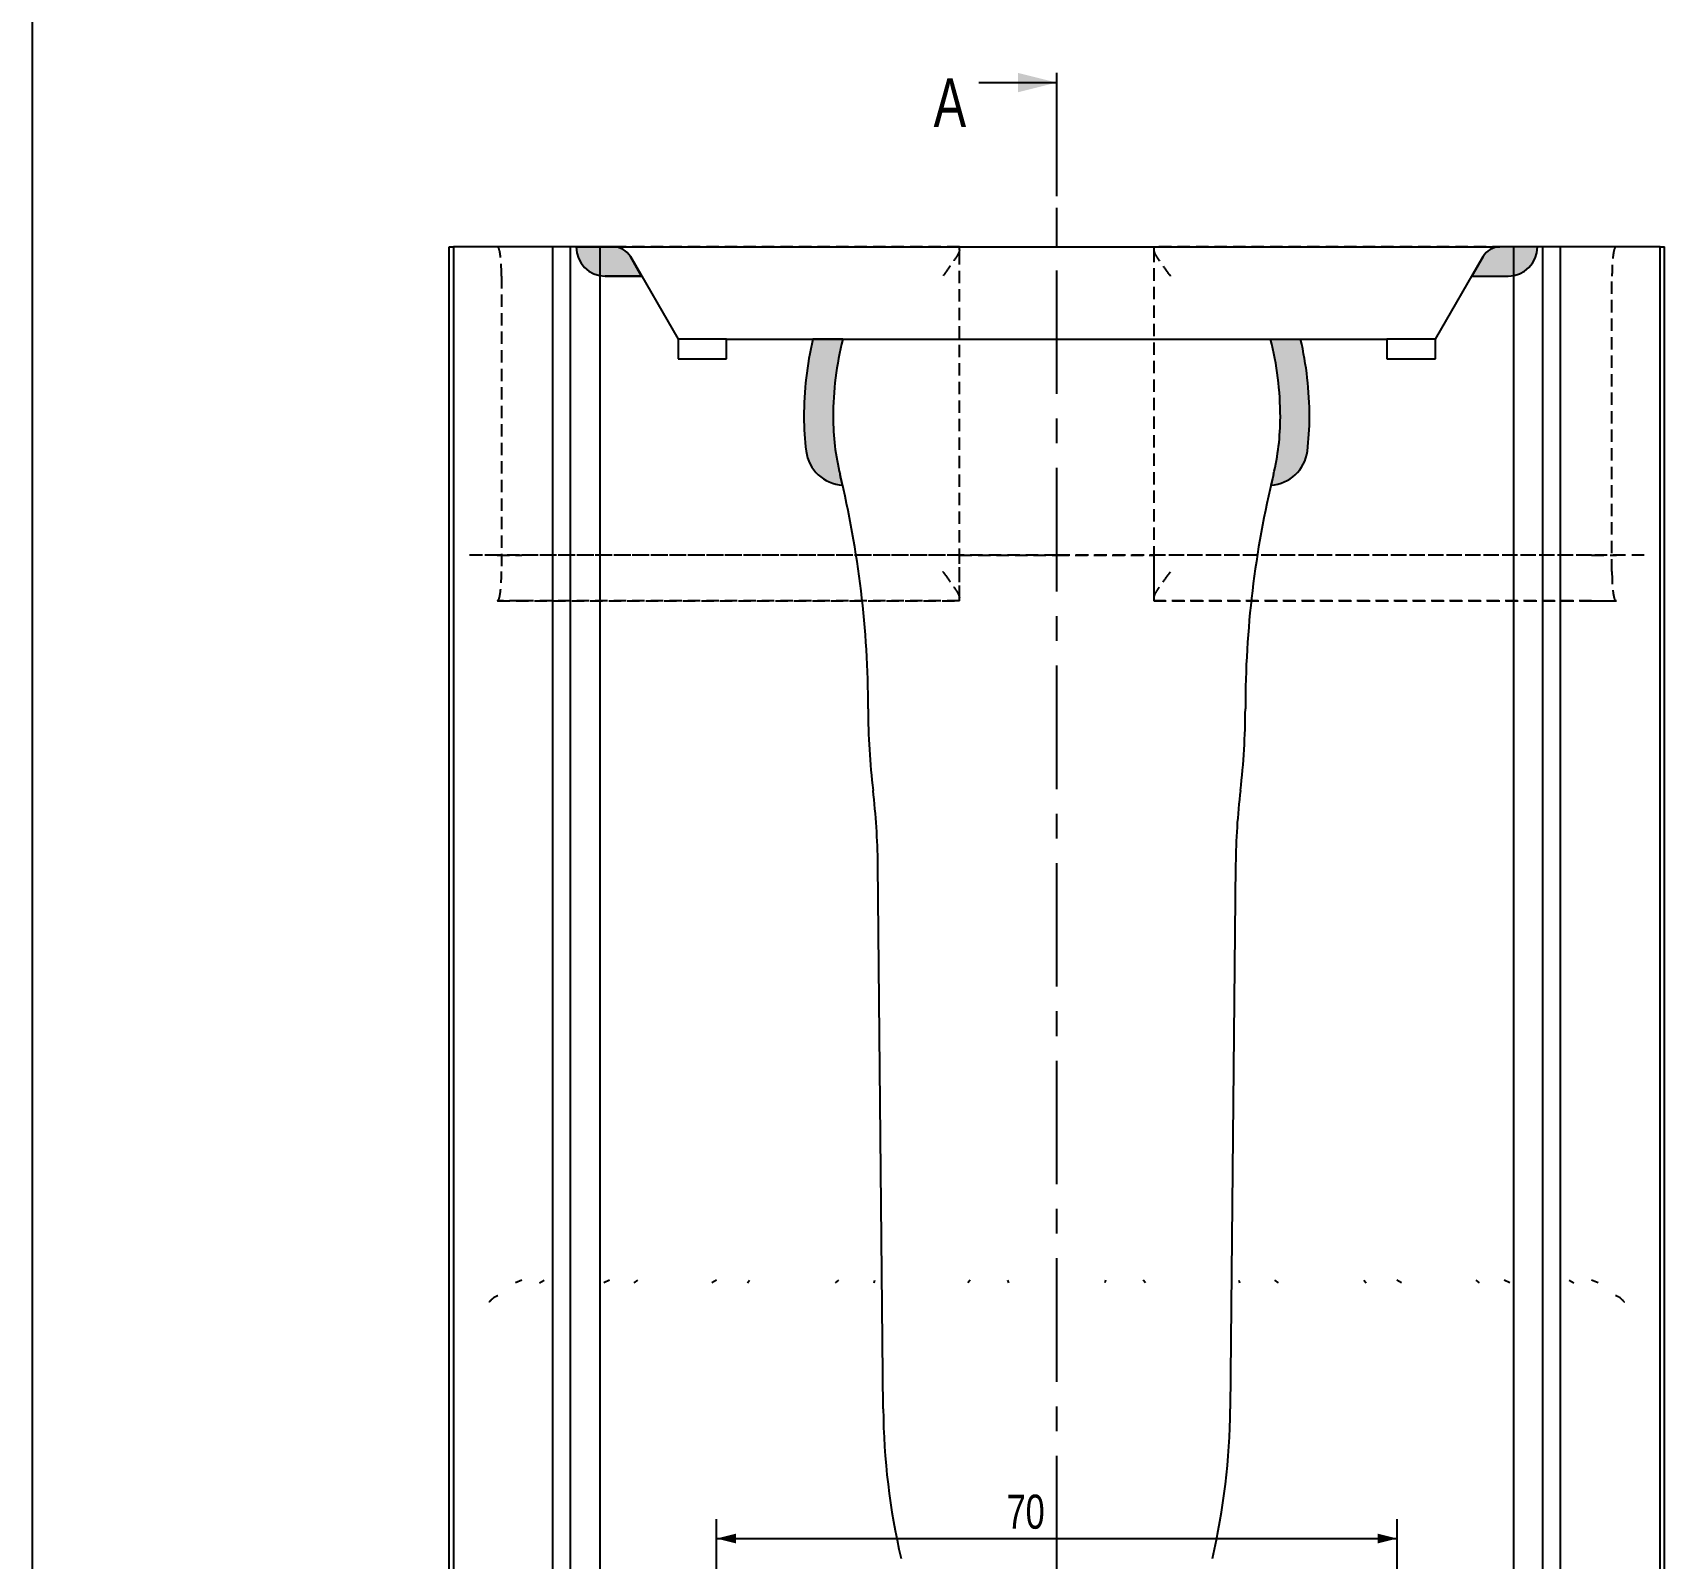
# Model space of a CAD drawing. Header units: millimetres. Extents: x 8 to 832, y 8 to 586.
# Drawn here: x 8 to 175.8, y 272.2 to 429.1 of the extents above; entities that cross this region are included whole.
import ezdxf

# ---------------------------------------------------------------- set-up
doc = ezdxf.new("R2010")
doc.units = ezdxf.units.MM
doc.header["$PDSIZE"] = -1
doc.linetypes.add('CENTERX2', pattern=[20.32, 12.7, -2.54, 2.54, -2.54])
doc.linetypes.add('HIDDEN', pattern=[1.905, 1.27, -0.635])
for name, color, linetype in [('CENTERLINE', 4, 'CENTERX2'), ('DIMENSIONS', 2, 'Continuous'), ('HATCH', 3, 'Continuous'), ('HIDDEN', 3, 'HIDDEN')]:
    doc.layers.add(name, color=color, linetype=linetype)
doc.layers.add('OUTLINE', color=7, linetype='Continuous', lineweight=25)
doc.styles.add('SLDTEXTSTYLE0', font='TXT', dxfattribs={"width": 0.75})
doc.dimstyles.new('SLDDIMSTYLE2', dxfattribs={"dimtxt": 3.5, "dimasz": 2, "dimexe": 0, "dimexo": 0.0625, "dimgap": 0.875, "dimtad": 1, "dimrnd": 1e-09, "dimzin": 12, "dimdsep": 46, "dimtxsty": 'SLDTEXTSTYLE0', "dimsah": 1, "dimcen": 0.09, "dimadec": 0, "dimazin": 3, "dimtfac": 1, "dimtofl": 0, "dimtmove": 0, "dimatfit": 3, "dimfxl": 0, "dimfrac": 2, "dimtolj": 1, "dimtzin": 12, "dimarcsym": 0})

# ---------------------------------------------------------------- blocks, each defined once
blk = doc.blocks.new('_D_2')
at = {"layer": 'DIMENSIONS'}
for p, q in [((78.34, 238.57), (78.34, 276.23)), ((148.34, 238.57), (148.34, 276.23)), ((78.34, 274.23), (148.34, 274.23))]:
    blk.add_line(p, q, dxfattribs=at)
for points in [[(78.34, 274.23), (80.34, 273.73), (80.34, 274.73)], [(148.34, 274.23), (146.34, 274.73), (146.34, 273.73)]]:
    blk.add_solid(points, dxfattribs=at)
at = {"layer": 'DIMENSIONS', "insert": (108.19, 278.74), "char_height": 3.5, "attachment_point": 1, "style": 'SLDTEXTSTYLE0'}
blk.add_mtext('70', dxfattribs=at)

msp = doc.modelspace()

# ---------------------------------------------------------------- hatches: boundary and pattern name
at = {"layer": 'HATCH'}
h = msp.add_hatch(color=256, dxfattribs=at)
edge = h.paths.add_edge_path(flags=0)
edge.add_arc((67.74557, 405.06771), 2, 30, 90)
edge.add_line((67.74557, 407.06771), (63.90027, 407.06771))
edge.add_arc((66.90027, 407.06771), 3, 180, 270)
edge.add_line((66.90027, 404.06771), (70.63232, 404.06771))
edge.add_line((70.63232, 404.06771), (69.47762, 406.06771))
h = msp.add_hatch(color=256, dxfattribs=at)
edge = h.paths.add_edge_path(flags=0)
edge.add_arc((158.92463, 405.06771), 2, 90, 150)
edge.add_line((157.19257, 406.06771), (156.03787, 404.06771))
edge.add_line((156.03787, 404.06771), (159.76993, 404.06771))
edge.add_arc((159.76993, 407.06771), 3, 270, 360)
edge.add_line((162.76993, 407.06771), (158.92463, 407.06771))
h = msp.add_hatch(color=256, dxfattribs=at)
edge = h.paths.add_edge_path(flags=0)
edge.add_arc((115.3351, 389.56771), 28, 180, 187.1954939)
edge.add_arc((91.52411, 386.56159), 4, 187.1954939, 266.8288649)
edge.add_arc((-7.8649, 359.56771), 101.8, 13.0577599, 13.6855468)
edge.add_arc((115.3351, 389.56771), 25, 180, 193.6855468, ccw=False)
edge.add_arc((122.8351, 389.56771), 32.5, 165.7499673, 180, ccw=False)
edge.add_line((91.3351, 397.56771), (88.24825, 397.56771))
edge.add_arc((122.8351, 389.56771), 35.5, 166.9764155, 180)
h = msp.add_hatch(color=256, dxfattribs=at)
edge = h.paths.add_edge_path(flags=0)
edge.add_arc((111.3351, 389.56771), 28, 352.8045061, 360)
edge.add_arc((103.8351, 389.56771), 35.5, 0, 13.0235845)
edge.add_line((138.42194, 397.56771), (135.3351, 397.56771))
edge.add_arc((103.8351, 389.56771), 32.5, 0, 14.2500327, ccw=False)
edge.add_arc((111.3351, 389.56771), 25, 346.3144532, 360, ccw=False)
edge.add_arc((234.5351, 359.56771), 101.8, 166.3144532, 166.9422401)
edge.add_arc((135.14609, 386.56159), 4, 273.1711351, 352.8045061)

# ---------------------------------------------------------------- linework, layer by layer
at = {"layer": 'CENTERLINE'}
for p, q in [((113.3351, 168.43197), (113.3351, 425.96485)), ((113.3351, 407.06771), (113.3351, 411.09317))]:
    msp.add_line(p, q, dxfattribs=at)
at = {"layer": 'CENTERLINE', "linetype": 'Continuous'}
msp.add_line((105.3351, 423.96485), (113.3351, 423.96485), dxfattribs=at)
at = {"layer": 'CENTERLINE'}
msp.add_solid([(113.3351, 423.96485), (109.3351, 424.96485), (109.3351, 422.96485)], dxfattribs=at)
at = {"layer": 'HIDDEN'}
for p, q in [((103.3351, 407.06771), (55.82552, 407.06771)), ((103.3351, 370.96609), (103.3351, 406.76934)), ((170.84468, 407.06771), (123.3351, 407.06771)), ((123.3351, 406.76934), (123.3351, 370.96609)), ((56.22425, 404.06771), (56.22425, 373.66771)), ((170.44595, 373.66771), (170.44595, 404.06771)), ((113.3351, 375.36771), (52.92147, 375.36771)), ((55.77123, 375.36771), (52.92147, 375.36771)), ((55.77123, 375.36771), (58.3241, 375.36771)), ((103.3351, 375.36771), (58.3241, 375.36771)), ((103.3351, 370.66772), (103.3351, 375.36771)), ((103.3351, 375.36771), (113.3351, 375.36771)), ((173.74872, 375.36771), (113.3351, 375.36771)), ((113.3351, 375.36771), (123.3351, 375.36771)), ((123.3351, 375.36771), (123.3351, 370.66772)), ((168.3461, 375.36771), (123.3351, 375.36771)), ((168.3461, 375.36771), (170.89897, 375.36771)), ((173.74872, 375.36771), (170.89897, 375.36771)), ((58.3241, 370.66772), (55.76552, 370.66772)), ((55.82552, 370.66772), (55.77123, 370.66772)), ((55.82552, 370.66772), (103.3351, 370.66772)), ((103.3351, 370.66772), (58.3241, 370.66772)), ((168.3461, 370.66772), (123.3351, 370.66772)), ((123.3351, 370.66772), (170.84468, 370.66772)), ((168.3461, 370.66772), (170.90468, 370.66772)), ((170.89897, 370.66772), (170.84468, 370.66772)), ((58.31748, 300.79195), (57.65521, 300.54306)), ((60.13216, 300.54306), (60.61725, 300.79195)), ((67.32778, 300.79195), (66.74128, 300.54306)), ((69.87292, 300.54306), (70.2354, 300.79195)), ((78.34881, 300.79195), (77.86372, 300.54306)), ((81.51319, 300.54306), (81.73721, 300.79195)), ((90.89891, 300.79195), (90.53643, 300.54306)), ((94.54422, 300.54306), (94.62, 300.79195)), ((104.42958, 300.79195), (104.20555, 300.54306)), ((108.39651, 300.54306), (108.32073, 300.79195)), ((118.34946, 300.79195), (118.27368, 300.54306)), ((122.46464, 300.54306), (122.24062, 300.79195)), ((132.05019, 300.79195), (132.12597, 300.54306)), ((136.13376, 300.54306), (135.77129, 300.79195)), ((144.93298, 300.79195), (145.15701, 300.54306)), ((148.80647, 300.54306), (148.32139, 300.79195)), ((156.4348, 300.79195), (156.79727, 300.54306)), ((159.92892, 300.54306), (159.34242, 300.79195)), ((166.05295, 300.79195), (166.53804, 300.54306)), ((169.01499, 300.54306), (168.35271, 300.79195))]:
    msp.add_line(p, q, dxfattribs=at)
for points, knots in [([(56.22425, 404.06771), (56.22391, 404.15995), (56.2227, 404.49133), (56.20469, 405.10486), (56.15272, 405.88178), (56.0527, 406.63595), (55.93559, 407.01809), (55.85325, 407.05521), (55.82552, 407.06771)], [0, 0, 0, 0, 0.04608614, 0.16557164, 0.316002901, 0.527633449, 0.840916172, 1, 1, 1, 1]), ([(103.3351, 406.76934), (103.31553, 406.6706), (103.27128, 406.44728), (102.92888, 405.88794), (102.36156, 405.0833), (101.88148, 404.42928), (101.62811, 404.07069), (101.62601, 404.06771)], [0, 0, 0, 0, 0.160338827, 0.362628592, 0.64738194, 0.997076787, 1, 1, 1, 1]), ([(103.3351, 406.76934), (103.3351, 406.8547), (103.3351, 407.02823), (103.3351, 407.05441), (103.3351, 407.06771)], [0, 0, 0, 0, 0.491895287, 1, 1, 1, 1]), ([(123.3351, 407.06771), (123.3351, 407.03818), (123.3351, 406.99899), (123.3351, 406.81471), (123.3351, 406.76934)], [0, 0, 0, 0, 0.753797238, 1, 1, 1, 1]), ([(125.04419, 404.06771), (125.04209, 404.07069), (124.78869, 404.42926), (124.30865, 405.0833), (123.74132, 405.88794), (123.39891, 406.44728), (123.35466, 406.6706), (123.3351, 406.76934)], [0, 0, 0, 0, 0.002923356, 0.352618173, 0.637371366, 0.839661114, 1, 1, 1, 1]), ([(170.84468, 407.06771), (170.79113, 407.02471), (170.69408, 406.94678), (170.57361, 406.35759), (170.49718, 405.62691), (170.45388, 404.85646), (170.44854, 404.32546), (170.44595, 404.06771)], [0, 0, 0, 0, 0.306233172, 0.555020642, 0.735761449, 0.871741701, 1, 1, 1, 1]), ([(55.82552, 370.66772), (55.87907, 370.71072), (55.97612, 370.78865), (56.09658, 371.37784), (56.17302, 372.10852), (56.21632, 372.87897), (56.22166, 373.40997), (56.22425, 373.66771)], [0, 0, 0, 0, 0.3062331786, 0.5550206047, 0.7357614157, 0.8717416986, 1, 1, 1, 1]), ([(101.62601, 373.66771), (101.62811, 373.66474), (101.88148, 373.30615), (102.36156, 372.65214), (102.92887, 371.84749), (103.27128, 371.28815), (103.31553, 371.06483), (103.3351, 370.96609)], [0, 0, 0, 0, 0.002923215, 0.352617471, 0.637372509, 0.839661075, 1, 1, 1, 1]), ([(123.3351, 370.96609), (123.35466, 371.06483), (123.39891, 371.28815), (123.74132, 371.84749), (124.30864, 372.65213), (124.78869, 373.30617), (125.04209, 373.66474), (125.04419, 373.66771)], [0, 0, 0, 0, 0.160338984, 0.362627533, 0.647382416, 0.997076643, 1, 1, 1, 1]), ([(170.44595, 373.66771), (170.44628, 373.57547), (170.44749, 373.24409), (170.46551, 372.63057), (170.51748, 371.85365), (170.61749, 371.09948), (170.73459, 370.71734), (170.81694, 370.68022), (170.84468, 370.66772)], [0, 0, 0, 0, 0.046086752, 0.165571651, 0.316002934, 0.527633376, 0.840916076, 1, 1, 1, 1]), ([(103.3351, 370.66772), (103.3351, 370.69725), (103.3351, 370.73643), (103.3351, 370.92072), (103.3351, 370.96609)], [0, 0, 0, 0, 0.7537955396, 1, 1, 1, 1]), ([(123.3351, 370.96609), (123.3351, 370.88073), (123.3351, 370.7072), (123.3351, 370.68102), (123.3351, 370.66772)], [0, 0, 0, 0, 0.4918957478, 1, 1, 1, 1]), ([(55.8565, 299.20449), (55.63472, 299.10478), (55.30508, 298.95657), (55.03637, 298.64157), (54.94844, 298.5385)], [0, 0, 0, 0, 0.6727875923, 1, 1, 1, 1]), ([(171.72175, 298.5385), (171.67047, 298.60003), (171.44299, 298.87298), (171.12685, 299.09535), (170.86028, 299.18825), (170.8137, 299.20449)], [0, 0, 0, 0, 0.193675522, 0.859119033, 1, 1, 1, 1])]:
    msp.add_open_spline(points, degree=3, knots=knots, dxfattribs=at)
at = {"layer": 'OUTLINE'}
for p, q in [((8, 8), (8, 586)), ((50.8351, 180.11771), (50.8351, 407.06771)), ((50.8351, 407.06771), (51.27254, 407.06771)), ((51.27254, 407.06771), (51.27254, 180.11771)), ((61.51525, 407.06771), (51.27254, 407.06771)), ((61.51525, 180.11771), (61.51525, 407.06771)), ((63.3351, 407.06771), (61.51525, 407.06771)), ((63.3351, 180.11771), (63.3351, 407.06771)), ((66.3351, 407.06771), (63.3351, 407.06771)), ((63.90027, 407.06771), (67.74557, 407.06771)), ((67.74557, 407.06771), (63.90027, 407.06771)), ((66.3351, 407.06771), (66.3351, 180.11771)), ((67.74557, 407.06771), (66.3351, 407.06771)), ((67.74557, 407.06771), (158.92462, 407.06771)), ((160.3351, 407.06771), (158.92462, 407.06771)), ((162.76993, 407.06771), (158.92463, 407.06771)), ((162.76993, 407.06771), (158.92463, 407.06771)), ((160.3351, 180.11771), (160.3351, 407.06771)), ((163.3351, 407.06771), (160.3351, 407.06771)), ((163.3351, 180.11771), (163.3351, 407.06771)), ((165.15495, 407.06771), (163.3351, 407.06771)), ((165.15495, 180.11771), (165.15495, 407.06771)), ((175.39765, 407.06771), (165.15495, 407.06771)), ((175.39765, 180.11771), (175.39765, 407.06771)), ((175.39765, 407.06771), (175.8351, 407.06771)), ((175.8351, 180.11771), (175.8351, 407.06771)), ((69.47762, 406.06771), (70.63232, 404.06771)), ((69.47762, 406.06771), (74.3851, 397.56772)), ((70.63232, 404.06771), (69.47762, 406.06771)), ((152.2851, 397.56772), (157.19258, 406.06771)), ((157.19257, 406.06771), (156.03787, 404.06771)), ((157.19257, 406.06771), (156.03787, 404.06771)), ((70.63232, 404.06771), (66.90027, 404.06771)), ((66.90027, 404.06771), (70.63232, 404.06771)), ((156.03787, 404.06771), (159.76993, 404.06771)), ((156.03787, 404.06771), (159.76993, 404.06771)), ((74.3851, 397.56772), (74.3851, 395.56771)), ((79.3851, 397.56772), (74.3851, 397.56772)), ((79.3851, 395.56771), (79.3851, 397.56772)), ((79.3851, 397.56772), (91.3351, 397.56772)), ((91.3351, 397.56771), (88.24825, 397.56771)), ((91.3351, 397.56771), (88.24825, 397.56771)), ((91.3351, 397.56772), (135.3351, 397.56772)), ((135.3351, 397.56772), (147.2851, 397.56772)), ((135.3351, 397.56771), (138.42194, 397.56771)), ((135.3351, 397.56771), (138.42194, 397.56771)), ((147.2851, 397.56772), (147.2851, 395.56771)), ((152.2851, 397.56772), (147.2851, 397.56772)), ((152.2851, 395.56771), (152.2851, 397.56772)), ((74.3851, 395.56771), (79.3851, 395.56771)), ((147.2851, 395.56771), (152.2851, 395.56771)), ((95.4851, 287.56772), (94.9351, 343.56772)), ((131.7351, 343.56772), (131.1851, 287.56772))]:
    msp.add_line(p, q, dxfattribs=at)
for centre, radius, start, end in [((66.90027, 407.06771), 3, 180, 270), ((66.90027, 407.06771), 3, 180, 270), ((67.74557, 405.06771), 2, 30, 90), ((67.74557, 405.06771), 2, 30, 90), ((67.74557, 405.06771), 2, 30, 90), ((158.92463, 405.06771), 2, 90, 150), ((158.92463, 405.06771), 2, 90, 150), ((158.92463, 405.06771), 2, 90, 150), ((159.76993, 407.06771), 3, 270, 0), ((159.76993, 407.06771), 3, 270, 0), ((122.8351, 389.56771), 35.5, 166.9764155, 180), ((122.8351, 389.56771), 35.5, 166.9764155, 180), ((122.8351, 389.56771), 32.5, 165.7499673, 180), ((122.8351, 389.56771), 32.5, 165.7499673, 180), ((122.8351, 389.56771), 32.5, 165.7499673, 180), ((103.8351, 389.56771), 32.5, 0, 14.2500327), ((103.8351, 389.56771), 32.5, 0, 14.2500327), ((103.8351, 389.56771), 32.5, 0, 14.2500327), ((103.8351, 389.56771), 35.5, 0, 13.0235845), ((103.8351, 389.56771), 35.5, 0, 13.0235845), ((115.3351, 389.56771), 28, 180, 187.1954939), ((115.3351, 389.56771), 28, 180, 187.1954939), ((115.3351, 389.56771), 25, 180, 193.6855468), ((115.3351, 389.56771), 25, 180, 193.6855468), ((115.3351, 389.56771), 25, 180, 193.6855468), ((111.3351, 389.56771), 25, 346.3144532, 0), ((111.3351, 389.56771), 25, 346.3144532, 0), ((111.3351, 389.56771), 25, 346.3144532, 0), ((111.3351, 389.56771), 28, 352.8045061, 0), ((111.3351, 389.56771), 28, 352.8045061, 0), ((91.52411, 386.56159), 4, 187.1954939, 266.8288649), ((91.52411, 386.56159), 4, 187.1954939, 266.8288649), ((135.14609, 386.56159), 4, 273.1711351, 352.8045061), ((135.14609, 386.56159), 4, 273.1711351, 352.8045061), ((-7.8649, 359.56771), 101.8, 13.0577599, 13.6855468), ((-7.8649, 359.56771), 101.8, 0, 13.6855468), ((-7.8649, 359.56771), 101.8, 13.0577599, 13.6855468), ((234.5351, 359.56771), 101.8, 166.3144532, 180), ((234.5351, 359.56771), 101.8, 166.3144532, 166.9422401), ((234.5351, 359.56771), 101.8, 166.3144532, 166.9422401), ((163.9351, 359.56771), 70, 180, 186.8850378), ((62.7351, 359.56771), 70, 353.1149622, 0), ((25.80522, 342.88876), 69.13322, 0.5627083, 6.8850378), ((200.86498, 342.88876), 69.13322, 173.1149622, 179.4372917), ((166.74329, 288.26757), 71.26163, 180.5627083, 193.0381869), ((59.9269, 288.26757), 71.26163, 346.9618131, 359.4372917)]:
    msp.add_arc(centre, radius, start, end, dxfattribs=at)
msp.add_point((68.90027, 407.06771), dxfattribs=at)

# ---------------------------------------------------------------- texts
at = {"layer": 'CENTERLINE', "insert": (100.67213, 424.40431), "char_height": 5, "attachment_point": 1, "style": 'SLDTEXTSTYLE0'}
msp.add_mtext('A', dxfattribs=at)

# ---------------------------------------------------------------- dimensions: what is measured, and where the dimension line sits
at = {"layer": 'DIMENSIONS'}
dim = msp.add_linear_dim(base=(148.3351, 274.22795), p1=(78.3351, 237.56771), p2=(148.3351, 237.56771), dimstyle='SLDDIMSTYLE2', dxfattribs=at)
dim.commit()
dim.dimension.update_dxf_attribs({"geometry": '_D_2', "text_midpoint": (110.77979, 274.22795), "dimtype": 160})

doc.saveas('drawing.dxf')
